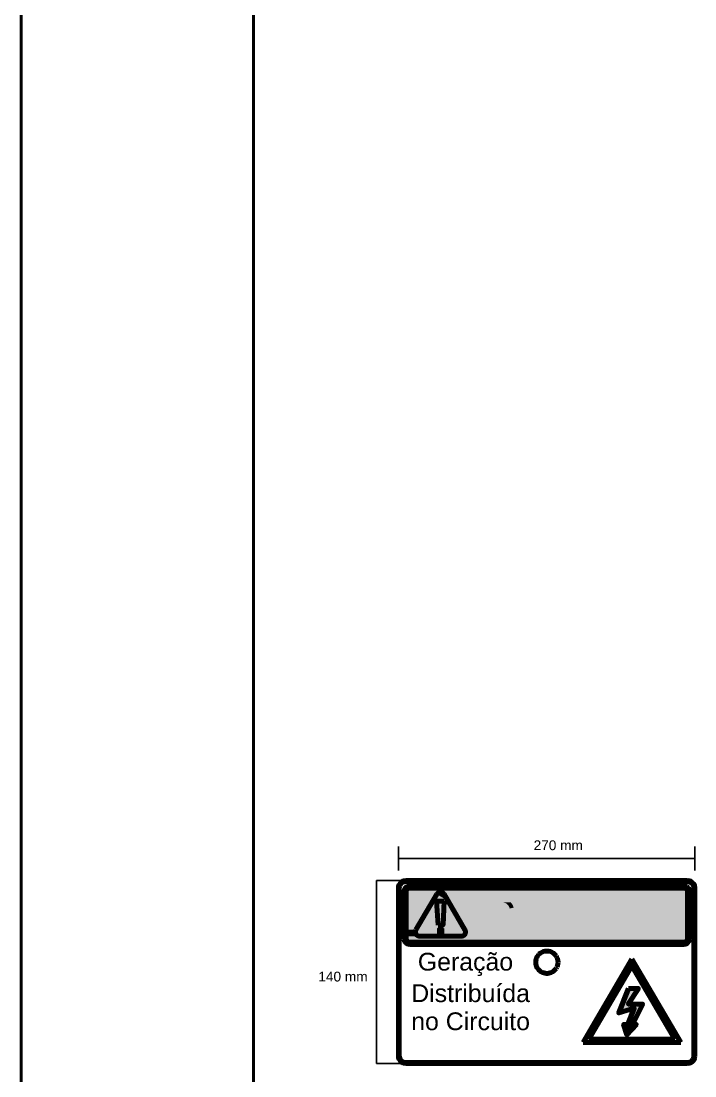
# Model space of a CAD drawing. Header units: millimetres. Extents: x 1668 to 2509, y 1340 to 2042.
# Drawn here: x 1667.5 to 1740, y 1501.1 to 1614.6 of the extents above; entities that cross this region are included whole.
import ezdxf

# ---------------------------------------------------------------- set-up
doc = ezdxf.new("R2010")
doc.units = ezdxf.units.MM
for name, color, linetype, lineweight in [('H', 7, 'Continuous', 100), ('P', 250, 'Continuous', 100), ('PRANCHA EXT', 7, 'Continuous', 40), ('PRANCHA INT', 7, 'Continuous', 40), ('Texto', 2, 'Continuous', 18), ('TXT-02', 7, 'Continuous', 20)]:
    doc.layers.add(name, color=color, linetype=linetype, lineweight=lineweight)
doc.styles.add('arial', font='arial.ttf')

msp = doc.modelspace()

# ---------------------------------------------------------------- hatches: boundary and pattern name
at = {"linetype": 'Continuous', "true_color": 0xf4ee51}
for points in [[(1712.21, 1519.88), (1713.02, 1519.88), (1712.91, 1517.3)], [(1712.21, 1519.88), (1712.91, 1517.3), (1712.38, 1517.3)], [(1712.34, 1516.91), (1712.95, 1516.38), (1712.34, 1516.38)], [(1712.34, 1516.91), (1712.95, 1516.91), (1712.95, 1516.38)]]:
    msp.add_hatch(color=41, dxfattribs=at).paths.add_polyline_path(points)
at = {"layer": 'H', "linetype": 'Continuous', "true_color": 0xf4ee51}
for points in [[(1708.97, 1521.02), (1739.21, 1520.97), (1708.95, 1520.97)], [(1708.95, 1520.97), (1739.21, 1520.88), (1708.95, 1520.88)], [(1708.95, 1520.97), (1739.21, 1520.97), (1739.21, 1520.88)], [(1708.95, 1520.88), (1739.21, 1520.84), (1708.95, 1520.84)], [(1708.95, 1520.88), (1739.21, 1520.88), (1739.21, 1520.84)], [(1708.95, 1520.84), (1712.51, 1520.82), (1708.95, 1520.82)], [(1708.95, 1520.84), (1712.58, 1520.84), (1712.51, 1520.82)], [(1708.95, 1520.82), (1712.43, 1520.8), (1708.95, 1520.8)], [(1708.95, 1520.82), (1712.51, 1520.82), (1712.43, 1520.8)], [(1708.95, 1520.8), (1712.34, 1520.75), (1708.95, 1520.75)], [(1708.95, 1520.8), (1712.43, 1520.8), (1712.34, 1520.75)], [(1708.99, 1521.08), (1739.19, 1521.02), (1708.97, 1521.02)], [(1708.97, 1521.02), (1739.19, 1521.02), (1739.21, 1520.97)], [(1709.04, 1521.15), (1739.16, 1521.08), (1708.99, 1521.08)], [(1708.99, 1521.08), (1739.16, 1521.08), (1739.19, 1521.02)], [(1709.08, 1521.19), (1739.12, 1521.15), (1709.04, 1521.15)], [(1709.04, 1521.15), (1739.12, 1521.15), (1739.16, 1521.08)], [(1709.12, 1521.23), (1739.08, 1521.19), (1709.08, 1521.19)], [(1709.08, 1521.19), (1739.08, 1521.19), (1739.12, 1521.15)], [(1709.19, 1521.26), (1739.01, 1521.23), (1709.12, 1521.23)], [(1709.12, 1521.23), (1739.01, 1521.23), (1739.08, 1521.19)], [(1712.69, 1520.84), (1739.21, 1520.82), (1712.78, 1520.82)], [(1712.69, 1520.84), (1739.21, 1520.84), (1739.21, 1520.82)], [(1712.78, 1520.82), (1739.21, 1520.8), (1712.84, 1520.8)], [(1712.78, 1520.82), (1739.21, 1520.82), (1739.21, 1520.8)], [(1712.84, 1520.8), (1739.21, 1520.75), (1712.93, 1520.75)], [(1712.84, 1520.8), (1739.21, 1520.8), (1739.21, 1520.75)], [(1708.95, 1520.75), (1712.27, 1520.69), (1708.95, 1520.69)], [(1708.95, 1520.75), (1712.34, 1520.75), (1712.27, 1520.69)], [(1708.95, 1520.69), (1712.23, 1520.62), (1708.95, 1520.62)], [(1708.95, 1520.69), (1712.27, 1520.69), (1712.23, 1520.62)], [(1708.95, 1520.62), (1710, 1516.8), (1708.95, 1516.8)], [(1708.95, 1520.62), (1712.23, 1520.62), (1710, 1516.8)], [(1712.93, 1520.75), (1739.21, 1520.69), (1712.99, 1520.69)], [(1712.93, 1520.75), (1739.21, 1520.75), (1739.21, 1520.69)], [(1712.99, 1520.69), (1739.21, 1520.62), (1713.04, 1520.62)], [(1712.99, 1520.69), (1739.21, 1520.69), (1739.21, 1520.62)], [(1713.04, 1520.62), (1739.21, 1516.8), (1715.27, 1516.8)], [(1713.04, 1520.62), (1739.21, 1520.62), (1739.21, 1516.8)], [(1708.95, 1516.8), (1709.98, 1516.73), (1708.95, 1516.73)], [(1708.95, 1516.8), (1710, 1516.8), (1709.98, 1516.73)], [(1708.95, 1516.73), (1709.96, 1516.64), (1708.95, 1516.64)], [(1708.95, 1516.73), (1709.98, 1516.73), (1709.96, 1516.64)], [(1708.95, 1516.64), (1709.96, 1516.56), (1708.95, 1516.56)], [(1708.95, 1516.64), (1709.96, 1516.64), (1709.96, 1516.56)], [(1708.95, 1516.56), (1709.96, 1516.47), (1708.95, 1516.47)], [(1708.95, 1516.56), (1709.96, 1516.56), (1709.96, 1516.47)], [(1708.95, 1516.47), (1709.98, 1516.38), (1708.95, 1516.38)], [(1708.95, 1516.47), (1709.96, 1516.47), (1709.98, 1516.38)], [(1708.95, 1516.38), (1710.02, 1516.29), (1708.95, 1516.29)], [(1708.95, 1516.38), (1709.98, 1516.38), (1710.02, 1516.29)], [(1708.95, 1516.29), (1710.09, 1516.23), (1708.95, 1516.23)], [(1708.95, 1516.29), (1710.02, 1516.29), (1710.09, 1516.23)], [(1708.95, 1516.23), (1710.15, 1516.18), (1708.95, 1516.18)], [(1708.95, 1516.23), (1710.09, 1516.23), (1710.15, 1516.18)], [(1715.18, 1516.23), (1739.21, 1516.18), (1715.11, 1516.18)], [(1715.25, 1516.29), (1739.21, 1516.23), (1715.18, 1516.23)], [(1715.18, 1516.23), (1739.21, 1516.23), (1739.21, 1516.18)], [(1715.29, 1516.38), (1739.21, 1516.29), (1715.25, 1516.29)], [(1715.25, 1516.29), (1739.21, 1516.29), (1739.21, 1516.23)], [(1715.27, 1516.8), (1739.21, 1516.73), (1715.31, 1516.73)], [(1715.27, 1516.8), (1739.21, 1516.8), (1739.21, 1516.73)], [(1715.31, 1516.47), (1739.21, 1516.38), (1715.29, 1516.38)], [(1715.29, 1516.38), (1739.21, 1516.38), (1739.21, 1516.29)], [(1715.31, 1516.73), (1739.21, 1516.64), (1715.33, 1516.64)], [(1715.31, 1516.73), (1739.21, 1516.73), (1739.21, 1516.64)], [(1715.33, 1516.56), (1739.21, 1516.47), (1715.31, 1516.47)], [(1715.31, 1516.47), (1739.21, 1516.47), (1739.21, 1516.38)], [(1715.33, 1516.64), (1739.21, 1516.56), (1715.33, 1516.56)], [(1715.33, 1516.64), (1739.21, 1516.64), (1739.21, 1516.56)], [(1715.33, 1516.56), (1739.21, 1516.56), (1739.21, 1516.47)], [(1708.95, 1516.18), (1710.24, 1516.14), (1708.95, 1516.14)], [(1708.95, 1516.18), (1710.15, 1516.18), (1710.24, 1516.14)], [(1708.95, 1516.14), (1710.33, 1516.1), (1708.95, 1516.1)], [(1708.95, 1516.14), (1710.24, 1516.14), (1710.33, 1516.1)], [(1708.95, 1516.1), (1710.33, 1516.1), (1710.41, 1516.1)], [(1708.95, 1516.1), (1739.21, 1515.83), (1708.95, 1515.83)], [(1708.95, 1516.1), (1739.21, 1516.1), (1739.21, 1515.83)], [(1708.95, 1515.83), (1739.21, 1515.77), (1708.95, 1515.77)], [(1708.95, 1515.83), (1739.21, 1515.83), (1739.21, 1515.77)], [(1708.95, 1515.77), (1739.19, 1515.68), (1708.97, 1515.68)], [(1708.95, 1515.77), (1739.21, 1515.77), (1739.19, 1515.68)], [(1708.97, 1515.68), (1739.14, 1515.62), (1709.02, 1515.62)], [(1708.97, 1515.68), (1739.19, 1515.68), (1739.14, 1515.62)], [(1709.02, 1515.62), (1739.1, 1515.57), (1709.06, 1515.57)], [(1709.02, 1515.62), (1739.14, 1515.62), (1739.1, 1515.57)], [(1709.06, 1515.57), (1739.03, 1515.51), (1709.12, 1515.51)], [(1709.06, 1515.57), (1739.1, 1515.57), (1739.03, 1515.51)], [(1709.12, 1515.51), (1738.97, 1515.48), (1709.19, 1515.48)], [(1709.12, 1515.51), (1739.03, 1515.51), (1738.97, 1515.48)], [(1709.19, 1515.48), (1738.9, 1515.46), (1709.26, 1515.46)], [(1709.19, 1515.48), (1738.97, 1515.48), (1738.9, 1515.46)], [(1714.94, 1516.1), (1739.21, 1516.1), (1714.87, 1516.1)], [(1715.03, 1516.14), (1739.21, 1516.1), (1714.94, 1516.1)], [(1715.11, 1516.18), (1739.21, 1516.14), (1715.03, 1516.14)], [(1715.03, 1516.14), (1739.21, 1516.14), (1739.21, 1516.1)], [(1715.11, 1516.18), (1739.21, 1516.18), (1739.21, 1516.14)]]:
    msp.add_hatch(color=41, dxfattribs=at).paths.add_polyline_path(points)
at = {"layer": 'H', "linetype": 'Continuous', "true_color": 0x000000}
msp.add_hatch(color=18, dxfattribs=at).paths.add_polyline_path([(1709.19, 1521.26), (1738.95, 1521.26), (1739.01, 1521.23)])
at = {"layer": 'H', "linetype": 'Continuous'}
for points in [[(1732.78, 1512.9), (1728.6, 1505.03), (1728.19, 1505.03)], [(1732.78, 1512.9), (1733.22, 1512.9), (1728.6, 1505.03)], [(1733.22, 1513.63), (1733.63, 1512.9), (1732.78, 1512.9)], [(1733.22, 1512.9), (1738.27, 1505.03), (1737.83, 1505.03)], [(1733.22, 1512.9), (1733.63, 1512.9), (1738.27, 1505.03)], [(1732.85, 1510.48), (1732.82, 1508.79), (1732.17, 1508.79)], [(1732.85, 1510.48), (1733.92, 1510.48), (1732.82, 1508.79)], [(1731.99, 1508.34), (1733.48, 1508.34), (1731.8, 1507.85)], [(1732.17, 1508.79), (1734.16, 1508.34), (1731.99, 1508.34)], [(1732.17, 1508.79), (1734.38, 1508.79), (1734.16, 1508.34)], [(1733.48, 1508.34), (1733.28, 1506.61), (1732.78, 1506.61)], [(1733.48, 1508.34), (1734.16, 1508.34), (1733.28, 1506.61)], [(1732.32, 1506.61), (1733.7, 1506.61), (1732.69, 1505.47)], [(1728.19, 1505.03), (1738.49, 1504.66), (1727.97, 1504.66)], [(1728.19, 1505.03), (1738.27, 1505.03), (1738.49, 1504.66)]]:
    msp.add_hatch(color=7, dxfattribs=at).paths.add_polyline_path(points)
at = {"layer": 'P', "linetype": 'Continuous'}
for color, points in [(7, [(1708.45, 1521.93), (1708.51, 1521.87), (1708.36, 1521.87)]), (7, [(1708.47, 1521.96), (1708.64, 1521.93), (1708.45, 1521.93)]), (7, [(1708.45, 1521.93), (1708.64, 1521.93), (1708.51, 1521.87)]), (7, [(1708.51, 1521.98), (1708.71, 1521.96), (1708.47, 1521.96)]), (7, [(1708.47, 1521.96), (1708.71, 1521.96), (1708.64, 1521.93)]), (7, [(1708.53, 1521.98), (1708.77, 1521.98), (1708.51, 1521.98)]), (7, [(1708.51, 1521.98), (1708.77, 1521.98), (1708.71, 1521.96)]), (7, [(1708.6, 1522.02), (1739.58, 1521.98), (1708.53, 1521.98)]), (7, [(1708.53, 1521.98), (1708.91, 1521.98), (1708.77, 1521.98)]), (7, [(1708.64, 1522.02), (1739.49, 1522.02), (1708.6, 1522.02)]), (7, [(1708.6, 1522.02), (1739.49, 1522.02), (1739.58, 1521.98)]), (7, [(1708.75, 1522.07), (1739.47, 1522.02), (1708.64, 1522.02)]), (7, [(1708.64, 1522.02), (1739.47, 1522.02), (1739.49, 1522.02)]), (7, [(1708.77, 1522.07), (1739.34, 1522.07), (1708.75, 1522.07)]), (7, [(1708.75, 1522.07), (1739.34, 1522.07), (1739.47, 1522.02)]), (7, [(1708.91, 1522.09), (1739.34, 1522.07), (1708.77, 1522.07)]), (7, [(1708.91, 1522.09), (1739.21, 1522.09), (1739.34, 1522.07)]), (7, [(1739.21, 1521.98), (1739.6, 1521.98), (1739.27, 1521.98)]), (7, [(1739.21, 1521.98), (1739.58, 1521.98), (1739.6, 1521.98)]), (7, [(1739.27, 1521.98), (1739.6, 1521.98), (1739.32, 1521.98)]), (7, [(1739.32, 1521.98), (1739.64, 1521.93), (1739.43, 1521.93)]), (7, [(1739.32, 1521.98), (1739.6, 1521.98), (1739.64, 1521.93)]), (7, [(1739.43, 1521.93), (1739.71, 1521.89), (1739.54, 1521.89)]), (7, [(1739.43, 1521.93), (1739.64, 1521.93), (1739.71, 1521.89)]), (7, [(1708.16, 1521.56), (1708.23, 1521.43), (1708.12, 1521.43)]), (7, [(1708.12, 1521.43), (1708.21, 1521.3), (1708.12, 1521.3)]), (7, [(1708.12, 1521.43), (1708.23, 1521.43), (1708.21, 1521.3)]), (7, [(1708.12, 1521.3), (1708.21, 1503.2), (1708.12, 1503.2)]), (7, [(1708.12, 1521.3), (1708.21, 1521.3), (1708.21, 1503.2)]), (7, [(1708.18, 1521.58), (1708.27, 1521.56), (1708.16, 1521.56)]), (7, [(1708.16, 1521.56), (1708.27, 1521.56), (1708.23, 1521.43)]), (7, [(1708.21, 1521.67), (1708.29, 1521.58), (1708.18, 1521.58)]), (7, [(1708.18, 1521.58), (1708.29, 1521.58), (1708.27, 1521.56)]), (7, [(1708.25, 1521.74), (1708.34, 1521.67), (1708.21, 1521.67)]), (7, [(1708.21, 1521.67), (1708.34, 1521.67), (1708.29, 1521.58)]), (7, [(1708.29, 1521.78), (1708.38, 1521.74), (1708.25, 1521.74)]), (7, [(1708.25, 1521.74), (1708.38, 1521.74), (1708.34, 1521.67)]), (7, [(1708.34, 1521.85), (1708.42, 1521.78), (1708.29, 1521.78)]), (7, [(1708.29, 1521.78), (1708.42, 1521.78), (1708.38, 1521.74)]), (7, [(1708.36, 1521.87), (1708.51, 1521.85), (1708.34, 1521.85)]), (7, [(1708.34, 1521.85), (1708.51, 1521.85), (1708.42, 1521.78)]), (7, [(1708.36, 1521.87), (1708.51, 1521.87), (1708.51, 1521.85)]), (256, [(1708.73, 1521.02), (1708.95, 1520.97), (1708.71, 1520.97)]), (256, [(1708.71, 1520.97), (1708.95, 1520.88), (1708.71, 1520.88)]), (256, [(1708.71, 1520.97), (1708.95, 1520.97), (1708.95, 1520.88)]), (256, [(1708.71, 1520.88), (1708.95, 1515.83), (1708.71, 1515.83)]), (256, [(1708.71, 1520.88), (1708.95, 1520.88), (1708.95, 1515.83)]), (256, [(1708.75, 1521.1), (1708.97, 1521.04), (1708.73, 1521.04)]), (256, [(1708.73, 1521.04), (1708.97, 1521.02), (1708.73, 1521.02)]), (256, [(1708.73, 1521.04), (1708.97, 1521.04), (1708.97, 1521.02)]), (256, [(1708.73, 1521.02), (1708.97, 1521.02), (1708.95, 1520.97)]), (256, [(1708.77, 1521.17), (1709.02, 1521.13), (1708.75, 1521.13)]), (256, [(1708.75, 1521.13), (1709.02, 1521.1), (1708.75, 1521.1)]), (256, [(1708.75, 1521.13), (1709.02, 1521.13), (1709.02, 1521.1)]), (256, [(1708.75, 1521.1), (1709.02, 1521.1), (1708.97, 1521.04)]), (256, [(1708.8, 1521.21), (1709.06, 1521.17), (1708.77, 1521.17)]), (256, [(1708.77, 1521.17), (1709.06, 1521.17), (1709.02, 1521.13)]), (256, [(1708.82, 1521.23), (1709.12, 1521.21), (1708.8, 1521.21)]), (256, [(1708.8, 1521.21), (1709.12, 1521.21), (1709.06, 1521.17)]), (256, [(1708.84, 1521.28), (1709.19, 1521.26), (1708.82, 1521.26)]), (256, [(1708.82, 1521.26), (1709.17, 1521.23), (1708.82, 1521.23)]), (256, [(1708.82, 1521.26), (1709.19, 1521.26), (1709.17, 1521.23)]), (256, [(1708.82, 1521.23), (1709.17, 1521.23), (1709.12, 1521.21)]), (256, [(1708.88, 1521.32), (1739.3, 1521.28), (1708.84, 1521.28)]), (256, [(1708.84, 1521.28), (1709.32, 1521.28), (1709.26, 1521.28)]), (256, [(1708.84, 1521.28), (1709.26, 1521.28), (1709.19, 1521.26)]), (256, [(1712.43, 1520.8), (1712.93, 1520.75), (1712.34, 1520.75)]), (256, [(1712.51, 1520.82), (1712.84, 1520.8), (1712.43, 1520.8)]), (256, [(1712.43, 1520.8), (1712.84, 1520.8), (1712.93, 1520.75)]), (256, [(1712.58, 1520.84), (1712.78, 1520.82), (1712.51, 1520.82)]), (256, [(1712.51, 1520.82), (1712.78, 1520.82), (1712.84, 1520.8)]), (256, [(1712.58, 1520.84), (1712.69, 1520.84), (1712.78, 1520.82)]), (256, [(1738.81, 1521.28), (1739.32, 1521.28), (1738.9, 1521.28)]), (256, [(1738.81, 1521.28), (1739.3, 1521.28), (1739.32, 1521.28)]), (256, [(1738.9, 1521.28), (1739.32, 1521.26), (1738.97, 1521.26)]), (256, [(1738.9, 1521.28), (1739.32, 1521.28), (1739.32, 1521.26)]), (256, [(1738.97, 1521.26), (1739.34, 1521.23), (1738.99, 1521.23)]), (256, [(1738.97, 1521.26), (1739.32, 1521.26), (1739.34, 1521.23)]), (256, [(1738.99, 1521.23), (1739.34, 1521.21), (1739.03, 1521.21)]), (256, [(1738.99, 1521.23), (1739.34, 1521.23), (1739.34, 1521.21)]), (256, [(1739.03, 1521.21), (1739.38, 1521.17), (1739.1, 1521.17)]), (256, [(1739.03, 1521.21), (1739.34, 1521.21), (1739.38, 1521.17)]), (256, [(1739.1, 1521.17), (1739.4, 1521.13), (1739.12, 1521.13)]), (256, [(1739.1, 1521.17), (1739.38, 1521.17), (1739.4, 1521.13)]), (256, [(1739.12, 1521.13), (1739.4, 1521.1), (1739.14, 1521.1)]), (256, [(1739.12, 1521.13), (1739.4, 1521.13), (1739.4, 1521.1)]), (256, [(1739.14, 1521.1), (1739.43, 1521.04), (1739.19, 1521.04)]), (256, [(1739.14, 1521.1), (1739.4, 1521.1), (1739.43, 1521.04)]), (256, [(1739.19, 1521.04), (1739.43, 1521.02), (1739.19, 1521.02)]), (256, [(1739.19, 1521.04), (1739.43, 1521.04), (1739.43, 1521.02)]), (256, [(1739.19, 1521.02), (1739.43, 1520.97), (1739.21, 1520.97)]), (256, [(1739.19, 1521.02), (1739.43, 1521.02), (1739.43, 1520.97)]), (256, [(1739.21, 1520.97), (1739.45, 1520.88), (1739.21, 1520.88)]), (256, [(1739.21, 1520.97), (1739.43, 1520.97), (1739.45, 1520.88)]), (256, [(1739.21, 1520.88), (1739.45, 1515.83), (1739.21, 1515.83)]), (256, [(1739.21, 1520.88), (1739.45, 1520.88), (1739.45, 1515.83)]), (7, [(1739.54, 1521.89), (1739.8, 1521.82), (1739.64, 1521.82)]), (7, [(1739.54, 1521.89), (1739.71, 1521.89), (1739.8, 1521.82)]), (7, [(1739.64, 1521.82), (1739.82, 1521.8), (1739.67, 1521.8)]), (7, [(1739.64, 1521.82), (1739.8, 1521.82), (1739.82, 1521.8)]), (7, [(1739.67, 1521.8), (1739.86, 1521.74), (1739.73, 1521.74)]), (7, [(1739.67, 1521.8), (1739.82, 1521.8), (1739.86, 1521.74)]), (256, [(1739.73, 1521.74), (1739.89, 1521.69), (1739.78, 1521.69)]), (256, [(1739.73, 1521.74), (1739.86, 1521.74), (1739.89, 1521.69)]), (256, [(1739.78, 1521.69), (1739.91, 1521.63), (1739.8, 1521.63)]), (256, [(1739.78, 1521.69), (1739.89, 1521.69), (1739.91, 1521.63)]), (256, [(1739.8, 1521.63), (1739.95, 1521.56), (1739.84, 1521.56)]), (256, [(1739.8, 1521.63), (1739.91, 1521.63), (1739.95, 1521.56)]), (256, [(1739.84, 1521.56), (1739.95, 1521.52), (1739.86, 1521.52)]), (256, [(1739.84, 1521.56), (1739.95, 1521.56), (1739.95, 1521.52)]), (256, [(1739.86, 1521.52), (1739.99, 1521.43), (1739.89, 1521.43)]), (256, [(1739.86, 1521.52), (1739.95, 1521.52), (1739.99, 1521.43)]), (256, [(1739.89, 1521.43), (1739.99, 1521.41), (1739.89, 1521.41)]), (256, [(1739.89, 1521.43), (1739.99, 1521.43), (1739.99, 1521.41)]), (256, [(1739.89, 1521.41), (1739.99, 1521.3), (1739.89, 1521.3)]), (256, [(1739.89, 1521.41), (1739.99, 1521.41), (1739.99, 1521.3)]), (7, [(1739.89, 1521.3), (1739.99, 1503.2), (1739.89, 1503.2)]), (7, [(1739.89, 1521.3), (1739.99, 1521.3), (1739.99, 1503.2)]), (256, [(1711.79, 1519.88), (1712.38, 1517.3), (1710.28, 1517.3)]), (256, [(1712.23, 1520.62), (1713.48, 1519.88), (1711.79, 1519.88)]), (256, [(1711.79, 1519.88), (1712.21, 1519.88), (1712.38, 1517.3)]), (256, [(1712.27, 1520.69), (1713.04, 1520.62), (1712.23, 1520.62)]), (256, [(1712.23, 1520.62), (1713.04, 1520.62), (1713.48, 1519.88)]), (256, [(1712.34, 1520.75), (1712.99, 1520.69), (1712.27, 1520.69)]), (256, [(1712.27, 1520.69), (1712.99, 1520.69), (1713.04, 1520.62)]), (256, [(1712.34, 1520.75), (1712.93, 1520.75), (1712.99, 1520.69)]), (256, [(1713.02, 1519.88), (1714.98, 1517.3), (1712.91, 1517.3)]), (256, [(1713.02, 1519.88), (1713.48, 1519.88), (1714.98, 1517.3)]), (256, [(1719.25, 1520.1), (1719.23, 1520.1), (1719.16, 1520.1), (1719.07, 1520.1), (1719.01, 1520.1), (1718.94, 1520.08), (1718.88, 1520.08), (1718.81, 1520.05), (1718.74, 1520.03), (1718.7, 1520.03), (1718.57, 1519.97), (1718.46, 1519.92), (1718.37, 1519.86), (1718.29, 1519.79), (1718.2, 1519.7), (1718.11, 1519.64), (1718.04, 1519.53), (1717.98, 1519.44), (1717.91, 1519.33), (1717.87, 1519.25), (1717.83, 1519.14), (1717.78, 1519), (1717.76, 1518.9), (1717.74, 1518.79), (1717.72, 1518.65), (1717.72, 1518.55), (1717.72, 1518.41), (1717.72, 1518.28), (1717.74, 1518.17), (1717.76, 1518.04), (1717.78, 1517.93), (1717.83, 1517.8), (1717.87, 1517.69), (1717.91, 1517.58), (1717.98, 1517.47), (1718.04, 1517.36), (1718.11, 1517.26), (1718.18, 1517.17), (1718.24, 1517.1), (1719.2, 1517.15), (1719.16, 1517.15), (1719.07, 1517.17), (1719.01, 1517.17), (1718.94, 1517.19), (1718.83, 1517.21), (1718.74, 1517.26), (1718.63, 1517.3), (1718.57, 1517.36), (1718.48, 1517.43), (1718.44, 1517.5), (1718.37, 1517.58), (1718.33, 1517.65), (1718.29, 1517.74), (1718.26, 1517.85), (1718.22, 1517.93), (1718.2, 1518.04), (1718.18, 1518.15), (1718.18, 1518.26), (1718.15, 1518.37), (1718.15, 1518.57), (1718.18, 1518.68), (1718.2, 1518.81), (1718.22, 1518.92), (1718.24, 1519), (1718.26, 1519.11), (1718.31, 1519.2), (1718.35, 1519.29), (1718.39, 1519.38), (1718.46, 1519.44), (1718.53, 1519.51), (1718.61, 1519.57), (1718.7, 1519.62), (1718.79, 1519.66), (1718.9, 1519.7), (1719.01, 1519.73), (1719.07, 1519.73), (1719.14, 1519.75), (1719.23, 1519.75), (1720.19, 1519.75), (1720.12, 1519.81), (1720.03, 1519.86), (1719.97, 1519.92), (1719.88, 1519.97), (1719.79, 1520.01), (1719.71, 1520.03), (1719.62, 1520.05), (1719.53, 1520.08), (1719.42, 1520.1), (1719.33, 1520.1)]), (256, [(1720.19, 1519.75), (1719.23, 1519.75), (1719.27, 1519.75), (1719.33, 1519.73), (1719.42, 1519.73), (1719.49, 1519.7), (1719.53, 1519.7), (1719.66, 1519.64), (1719.75, 1519.59), (1719.84, 1519.51), (1719.88, 1519.46), (1719.92, 1519.42), (1719.97, 1519.35), (1719.99, 1519.29), (1720.03, 1519.25), (1720.06, 1519.16), (1720.08, 1519.07), (1720.49, 1519.18), (1720.49, 1519.22), (1720.47, 1519.29), (1720.45, 1519.33), (1720.41, 1519.44), (1720.36, 1519.53), (1720.32, 1519.57), (1720.3, 1519.62), (1720.23, 1519.68)]), (256, [(1721.52, 1520.05), (1721.08, 1520.05), (1721.08, 1518.2), (1721.08, 1518.09), (1721.08, 1518.02), (1721.11, 1517.96), (1721.11, 1517.89), (1721.11, 1517.82), (1721.11, 1517.76), (1721.13, 1517.69), (1721.15, 1517.63), (1721.15, 1517.56), (1721.17, 1517.5), (1721.19, 1517.45), (1721.21, 1517.39), (1721.24, 1517.32), (1721.3, 1517.23), (1721.35, 1517.17), (1722.31, 1517.17), (1722.26, 1517.17), (1722.15, 1517.19), (1722.07, 1517.21), (1721.98, 1517.23), (1721.89, 1517.26), (1721.83, 1517.3), (1721.76, 1517.34), (1721.72, 1517.39), (1721.67, 1517.45), (1721.63, 1517.5), (1721.59, 1517.58), (1721.56, 1517.65), (1721.54, 1517.71), (1721.54, 1517.8), (1721.52, 1517.89), (1721.52, 1518), (1721.52, 1518.09), (1721.52, 1518.2)]), (256, [(1723.6, 1520.05), (1723.18, 1520.05), (1723.18, 1518.2), (1723.18, 1518.09), (1723.18, 1517.96), (1723.16, 1517.87), (1723.16, 1517.76), (1723.14, 1517.67), (1723.09, 1517.58), (1723.07, 1517.5), (1723.03, 1517.43), (1722.99, 1517.39), (1722.92, 1517.32), (1722.85, 1517.28), (1722.77, 1517.23), (1722.68, 1517.21), (1722.57, 1517.19), (1722.5, 1517.19), (1722.44, 1517.19), (1722.4, 1517.17), (1722.31, 1517.17), (1721.35, 1517.17), (1721.41, 1517.1), (1721.48, 1517.04), (1721.54, 1516.99), (1721.63, 1516.95), (1721.7, 1516.91), (1721.78, 1516.88), (1721.87, 1516.84), (1721.94, 1516.82), (1722.02, 1516.82), (1722.13, 1516.8), (1722.22, 1516.8), (1722.31, 1516.8), (1722.4, 1516.8), (1722.48, 1516.8), (1722.57, 1516.8), (1722.66, 1516.82), (1722.75, 1516.82), (1722.81, 1516.84), (1722.9, 1516.86), (1722.96, 1516.91), (1723.05, 1516.95), (1723.14, 1516.99), (1723.2, 1517.04), (1723.27, 1517.1), (1723.34, 1517.15), (1723.38, 1517.21), (1723.42, 1517.28), (1723.47, 1517.34), (1723.49, 1517.41), (1723.51, 1517.47), (1723.53, 1517.56), (1723.55, 1517.65), (1723.58, 1517.71), (1723.58, 1517.8), (1723.6, 1517.91), (1723.6, 1518), (1723.6, 1518.09), (1723.6, 1518.2)]), (256, [(1724.82, 1516.84), (1724.82, 1520.05), (1724.38, 1520.05), (1724.38, 1516.84)]), (256, [(1726.68, 1520.05), (1725.57, 1520.05), (1725.57, 1516.84), (1726.72, 1516.84), (1726.79, 1516.84), (1726.86, 1516.84), (1726.92, 1516.86), (1726.99, 1516.86), (1727.05, 1516.86), (1727.14, 1516.88), (1727.21, 1516.88), (1727.27, 1516.91), (1727.34, 1516.93), (1727.38, 1516.95), (1727.45, 1516.97), (1727.51, 1516.99), (1727.58, 1517.04), (1727.62, 1517.06), (1727.69, 1517.1), (1727.73, 1517.15), (1727.8, 1517.21), (1726, 1517.23), (1726, 1519.66), (1726.66, 1519.66), (1727.77, 1519.73), (1727.71, 1519.77), (1727.71, 1519.79), (1727.64, 1519.84), (1727.55, 1519.88), (1727.47, 1519.92), (1727.38, 1519.97), (1727.27, 1519.99), (1727.18, 1520.01), (1727.07, 1520.03), (1726.99, 1520.03), (1726.88, 1520.05), (1726.79, 1520.05)]), (256, [(1727.77, 1519.73), (1726.66, 1519.66), (1726.81, 1519.66), (1726.94, 1519.66), (1727.05, 1519.66), (1727.16, 1519.62), (1727.25, 1519.59), (1727.34, 1519.55), (1727.4, 1519.49), (1727.49, 1519.42), (1727.53, 1519.35), (1727.6, 1519.27), (1727.64, 1519.2), (1727.69, 1519.09), (1727.71, 1519), (1727.73, 1518.9), (1727.75, 1518.81), (1727.77, 1518.7), (1727.77, 1518.57), (1727.77, 1518.46), (1727.77, 1518.33), (1727.77, 1518.2), (1727.75, 1518.09), (1727.73, 1517.98), (1727.71, 1517.87), (1727.66, 1517.76), (1727.62, 1517.67), (1727.58, 1517.58), (1727.51, 1517.5), (1727.45, 1517.43), (1727.36, 1517.36), (1727.27, 1517.32), (1727.16, 1517.28), (1727.05, 1517.26), (1726.99, 1517.23), (1726.92, 1517.23), (1726.86, 1517.23), (1726.79, 1517.23), (1726, 1517.23), (1727.8, 1517.21), (1727.86, 1517.28), (1727.9, 1517.34), (1727.95, 1517.39), (1727.97, 1517.45), (1728.01, 1517.52), (1728.04, 1517.58), (1728.08, 1517.65), (1728.1, 1517.71), (1728.12, 1517.8), (1728.15, 1517.87), (1728.17, 1517.96), (1728.19, 1518.02), (1728.19, 1518.11), (1728.21, 1518.2), (1728.21, 1518.26), (1728.21, 1518.35), (1728.21, 1518.44), (1728.21, 1518.52), (1728.21, 1518.59), (1728.21, 1518.68), (1728.21, 1518.76), (1728.19, 1518.83), (1728.19, 1518.92), (1728.17, 1519), (1728.15, 1519.07), (1728.12, 1519.14), (1728.1, 1519.22), (1728.06, 1519.29), (1728.04, 1519.35), (1728.01, 1519.42), (1727.97, 1519.49), (1727.93, 1519.53), (1727.88, 1519.59), (1727.84, 1519.66)]), (256, [(1730.13, 1520.05), (1729.68, 1520.05), (1728.45, 1516.84), (1728.89, 1516.84), (1729.26, 1517.82), (1730.59, 1517.82), (1729.37, 1518.15), (1729.72, 1519.11), (1729.74, 1519.11), (1729.76, 1519.2), (1729.78, 1519.29), (1729.83, 1519.38), (1729.85, 1519.46), (1729.85, 1519.53), (1729.87, 1519.62), (1729.89, 1519.7)]), (256, [(1730.13, 1520.05), (1729.89, 1519.7), (1729.92, 1519.66), (1729.94, 1519.57), (1729.96, 1519.51), (1729.98, 1519.42), (1730.03, 1519.35), (1730.05, 1519.27), (1730.07, 1519.2), (1730.09, 1519.11), (1730.13, 1519.05), (1730.46, 1518.15), (1729.37, 1518.15), (1730.59, 1517.82), (1730.97, 1516.84), (1731.45, 1516.84)]), (256, [(1732.89, 1520.05), (1731.8, 1520.05), (1731.8, 1516.84), (1732.93, 1516.84), (1733.02, 1516.84), (1733.09, 1516.84), (1733.15, 1516.86), (1733.22, 1516.86), (1733.28, 1516.86), (1733.35, 1516.88), (1733.41, 1516.88), (1733.48, 1516.91), (1733.55, 1516.93), (1733.61, 1516.95), (1733.68, 1516.97), (1733.72, 1516.99), (1733.79, 1517.04), (1733.85, 1517.06), (1733.9, 1517.1), (1733.96, 1517.15), (1734, 1517.21), (1732.21, 1517.23), (1732.21, 1519.66), (1732.89, 1519.66), (1733.98, 1519.73), (1733.92, 1519.77), (1733.92, 1519.79), (1733.85, 1519.84), (1733.76, 1519.88), (1733.68, 1519.92), (1733.59, 1519.97), (1733.5, 1519.99), (1733.39, 1520.01), (1733.3, 1520.03), (1733.2, 1520.03), (1733.11, 1520.05), (1733, 1520.05)]), (256, [(1733.98, 1519.73), (1732.89, 1519.66), (1733.04, 1519.66), (1733.15, 1519.66), (1733.26, 1519.66), (1733.37, 1519.62), (1733.46, 1519.59), (1733.55, 1519.55), (1733.63, 1519.49), (1733.7, 1519.42), (1733.76, 1519.35), (1733.81, 1519.27), (1733.85, 1519.2), (1733.9, 1519.09), (1733.94, 1519), (1733.96, 1518.9), (1733.98, 1518.81), (1733.98, 1518.7), (1734, 1518.57), (1734, 1518.46), (1733.98, 1518.33), (1733.98, 1518.2), (1733.96, 1518.09), (1733.94, 1517.98), (1733.92, 1517.87), (1733.87, 1517.76), (1733.83, 1517.67), (1733.79, 1517.58), (1733.72, 1517.5), (1733.65, 1517.43), (1733.57, 1517.36), (1733.48, 1517.32), (1733.37, 1517.28), (1733.26, 1517.26), (1733.2, 1517.23), (1733.13, 1517.23), (1733.06, 1517.23), (1733, 1517.23), (1732.21, 1517.23), (1734, 1517.21), (1734.07, 1517.28), (1734.11, 1517.34), (1734.16, 1517.39), (1734.2, 1517.45), (1734.22, 1517.52), (1734.27, 1517.58), (1734.29, 1517.65), (1734.31, 1517.71), (1734.33, 1517.8), (1734.35, 1517.87), (1734.38, 1517.96), (1734.4, 1518.02), (1734.42, 1518.11), (1734.42, 1518.2), (1734.42, 1518.26), (1734.44, 1518.35), (1734.44, 1518.44), (1734.44, 1518.52), (1734.44, 1518.59), (1734.42, 1518.68), (1734.42, 1518.76), (1734.42, 1518.83), (1734.4, 1518.92), (1734.38, 1519), (1734.35, 1519.07), (1734.33, 1519.14), (1734.31, 1519.22), (1734.29, 1519.29), (1734.27, 1519.35), (1734.22, 1519.42), (1734.18, 1519.49), (1734.16, 1519.53), (1734.11, 1519.59), (1734.05, 1519.66)]), (256, [(1736.43, 1520.1), (1736.37, 1520.1), (1736.3, 1520.1), (1736.23, 1520.1), (1736.17, 1520.1), (1736.1, 1520.08), (1736.04, 1520.08), (1735.97, 1520.05), (1735.86, 1520.03), (1735.75, 1519.97), (1735.64, 1519.92), (1735.53, 1519.86), (1735.45, 1519.79), (1735.36, 1519.7), (1735.27, 1519.62), (1735.21, 1519.53), (1735.14, 1519.42), (1735.08, 1519.33), (1735.03, 1519.22), (1734.99, 1519.09), (1734.94, 1518.98), (1734.92, 1518.87), (1734.9, 1518.74), (1734.88, 1518.63), (1734.88, 1518.5), (1734.88, 1518.37), (1734.88, 1518.26), (1734.9, 1518.13), (1734.92, 1518.02), (1734.97, 1517.89), (1734.99, 1517.78), (1735.05, 1517.67), (1735.1, 1517.56), (1735.16, 1517.45), (1735.23, 1517.34), (1735.32, 1517.26), (1735.4, 1517.17), (1735.47, 1517.1), (1736.41, 1517.15), (1736.39, 1517.15), (1736.32, 1517.15), (1736.26, 1517.17), (1736.19, 1517.17), (1736.13, 1517.19), (1736.02, 1517.21), (1735.91, 1517.28), (1735.82, 1517.32), (1735.73, 1517.39), (1735.64, 1517.47), (1735.58, 1517.56), (1735.51, 1517.67), (1735.45, 1517.76), (1735.4, 1517.87), (1735.38, 1517.98), (1735.34, 1518.11), (1735.32, 1518.22), (1735.32, 1518.35), (1735.32, 1518.46), (1735.32, 1518.59), (1735.32, 1518.72), (1735.36, 1518.83), (1735.38, 1518.94), (1735.43, 1519.05), (1735.47, 1519.16), (1735.53, 1519.27), (1735.6, 1519.35), (1735.67, 1519.44), (1735.75, 1519.53), (1735.84, 1519.59), (1735.93, 1519.64), (1736.04, 1519.68), (1736.17, 1519.73), (1736.23, 1519.73), (1736.28, 1519.75), (1736.34, 1519.75), (1736.43, 1519.75), (1737.44, 1519.75), (1737.35, 1519.79), (1737.28, 1519.86), (1737.2, 1519.9), (1737.11, 1519.94), (1737, 1520.01), (1736.89, 1520.03), (1736.78, 1520.08), (1736.67, 1520.1), (1736.58, 1520.1), (1736.52, 1520.1)]), (256, [(1737.44, 1519.75), (1736.43, 1519.75), (1736.52, 1519.75), (1736.56, 1519.73), (1736.63, 1519.73), (1736.76, 1519.7), (1736.87, 1519.66), (1736.96, 1519.59), (1737.04, 1519.55), (1737.13, 1519.46), (1737.22, 1519.38), (1737.28, 1519.29), (1737.33, 1519.2), (1737.39, 1519.09), (1737.44, 1518.98), (1737.46, 1518.87), (1737.48, 1518.76), (1737.5, 1518.63), (1737.52, 1518.52), (1737.52, 1518.39), (1737.5, 1518.28), (1737.5, 1518.15), (1737.48, 1518.04), (1737.44, 1517.93), (1737.39, 1517.82), (1737.35, 1517.71), (1737.28, 1517.63), (1737.22, 1517.52), (1737.15, 1517.45), (1737.07, 1517.36), (1736.98, 1517.3), (1736.89, 1517.26), (1736.78, 1517.21), (1736.67, 1517.17), (1736.54, 1517.15), (1736.47, 1517.15), (1736.41, 1517.15), (1735.47, 1517.1), (1735.53, 1517.06), (1735.6, 1517.02), (1735.67, 1516.97), (1735.73, 1516.95), (1735.78, 1516.91), (1735.84, 1516.88), (1735.91, 1516.86), (1735.97, 1516.84), (1736.04, 1516.84), (1736.13, 1516.82), (1736.19, 1516.8), (1736.26, 1516.8), (1736.32, 1516.8), (1736.39, 1516.8), (1736.45, 1516.8), (1736.54, 1516.8), (1736.61, 1516.8), (1736.67, 1516.82), (1736.74, 1516.82), (1736.8, 1516.84), (1736.87, 1516.86), (1736.93, 1516.88), (1737, 1516.91), (1737.07, 1516.93), (1737.13, 1516.95), (1737.2, 1516.99), (1737.26, 1517.02), (1737.31, 1517.06), (1737.37, 1517.1), (1737.41, 1517.15), (1737.48, 1517.19), (1737.52, 1517.23), (1737.57, 1517.3), (1737.61, 1517.34), (1737.66, 1517.43), (1737.7, 1517.5), (1737.74, 1517.54), (1737.76, 1517.61), (1737.79, 1517.67), (1737.83, 1517.71), (1737.85, 1517.78), (1737.87, 1517.85), (1737.87, 1517.91), (1737.9, 1517.98), (1737.92, 1518.04), (1737.92, 1518.13), (1737.94, 1518.2), (1737.94, 1518.26), (1737.94, 1518.33), (1737.94, 1518.39), (1737.94, 1518.48), (1737.94, 1518.55), (1737.94, 1518.61), (1737.94, 1518.68), (1737.92, 1518.76), (1737.92, 1518.83), (1737.9, 1518.9), (1737.9, 1518.96), (1737.87, 1519.03), (1737.85, 1519.09), (1737.83, 1519.16), (1737.81, 1519.22), (1737.76, 1519.29), (1737.74, 1519.33), (1737.72, 1519.4), (1737.68, 1519.46), (1737.63, 1519.51), (1737.61, 1519.55), (1737.5, 1519.68)]), (256, [(1720.12, 1517.98), (1720.12, 1517.96), (1720.1, 1517.87), (1720.08, 1517.78), (1720.06, 1517.71), (1720.01, 1517.63), (1719.97, 1517.56), (1719.92, 1517.5), (1719.88, 1517.43), (1719.82, 1517.36), (1719.75, 1517.32), (1719.68, 1517.28), (1719.62, 1517.23), (1719.53, 1517.21), (1719.47, 1517.19), (1719.38, 1517.17), (1719.29, 1517.15), (1719.2, 1517.15), (1718.24, 1517.1), (1718.33, 1517.06), (1718.39, 1516.99), (1718.46, 1516.97), (1718.55, 1516.93), (1718.63, 1516.88), (1718.7, 1516.86), (1718.79, 1516.84), (1718.88, 1516.82), (1718.96, 1516.8), (1719.05, 1516.8), (1719.12, 1516.8), (1719.2, 1516.77), (1719.29, 1516.8), (1719.38, 1516.8), (1719.47, 1516.8), (1719.53, 1516.82), (1719.62, 1516.84), (1719.71, 1516.86), (1719.77, 1516.91), (1719.86, 1516.93), (1719.92, 1516.97), (1719.99, 1517.02), (1720.06, 1517.06), (1720.12, 1517.1), (1720.19, 1517.17), (1720.25, 1517.23), (1720.3, 1517.3), (1720.36, 1517.36), (1720.41, 1517.43), (1720.43, 1517.52), (1720.47, 1517.58), (1720.52, 1517.67), (1720.54, 1517.76), (1720.56, 1517.87)]), (256, [(1709.98, 1516.73), (1712.34, 1516.64), (1709.96, 1516.64)]), (256, [(1709.96, 1516.64), (1712.34, 1516.56), (1709.96, 1516.56)]), (256, [(1709.96, 1516.64), (1712.34, 1516.64), (1712.34, 1516.56)]), (256, [(1709.96, 1516.56), (1712.34, 1516.47), (1709.96, 1516.47)]), (256, [(1709.96, 1516.56), (1712.34, 1516.56), (1712.34, 1516.47)]), (256, [(1709.96, 1516.47), (1712.34, 1516.38), (1709.98, 1516.38)]), (256, [(1709.96, 1516.47), (1712.34, 1516.47), (1712.34, 1516.38)]), (256, [(1710, 1516.8), (1712.34, 1516.73), (1709.98, 1516.73)]), (256, [(1709.98, 1516.73), (1712.34, 1516.73), (1712.34, 1516.64)]), (256, [(1709.98, 1516.38), (1715.25, 1516.29), (1710.02, 1516.29)]), (256, [(1709.98, 1516.38), (1715.29, 1516.38), (1715.25, 1516.29)]), (256, [(1710.06, 1516.91), (1712.34, 1516.8), (1710, 1516.8)]), (256, [(1710, 1516.8), (1712.34, 1516.8), (1712.34, 1516.73)]), (256, [(1710.02, 1516.29), (1715.18, 1516.23), (1710.09, 1516.23)]), (256, [(1710.02, 1516.29), (1715.25, 1516.29), (1715.18, 1516.23)]), (256, [(1710.28, 1517.3), (1715.2, 1516.91), (1710.06, 1516.91)]), (256, [(1710.06, 1516.91), (1712.34, 1516.91), (1712.34, 1516.8)]), (256, [(1710.09, 1516.23), (1715.11, 1516.18), (1710.15, 1516.18)]), (256, [(1710.09, 1516.23), (1715.18, 1516.23), (1715.11, 1516.18)]), (256, [(1710.28, 1517.3), (1714.98, 1517.3), (1715.2, 1516.91)]), (256, [(1712.91, 1517.3), (1714.98, 1517.3), (1712.38, 1517.3)]), (256, [(1712.95, 1516.91), (1715.27, 1516.8), (1712.95, 1516.8)]), (256, [(1712.95, 1516.91), (1715.2, 1516.91), (1715.27, 1516.8)]), (256, [(1712.95, 1516.8), (1715.31, 1516.73), (1712.95, 1516.73)]), (256, [(1712.95, 1516.8), (1715.27, 1516.8), (1715.31, 1516.73)]), (256, [(1712.95, 1516.73), (1715.33, 1516.64), (1712.95, 1516.64)]), (256, [(1712.95, 1516.73), (1715.31, 1516.73), (1715.33, 1516.64)]), (256, [(1712.95, 1516.64), (1715.33, 1516.56), (1712.95, 1516.56)]), (256, [(1712.95, 1516.64), (1715.33, 1516.64), (1715.33, 1516.56)]), (256, [(1712.95, 1516.56), (1715.31, 1516.47), (1712.95, 1516.47)]), (256, [(1712.95, 1516.56), (1715.33, 1516.56), (1715.31, 1516.47)]), (256, [(1712.95, 1516.47), (1715.29, 1516.38), (1712.95, 1516.38)]), (256, [(1712.95, 1516.47), (1715.31, 1516.47), (1715.29, 1516.38)]), (256, [(1708.71, 1515.83), (1708.95, 1515.77), (1708.71, 1515.77)]), (256, [(1708.71, 1515.83), (1708.95, 1515.83), (1708.95, 1515.77)]), (256, [(1708.71, 1515.77), (1708.97, 1515.73), (1708.73, 1515.73)]), (256, [(1708.71, 1515.77), (1708.95, 1515.77), (1708.97, 1515.73)]), (256, [(1708.73, 1515.73), (1708.97, 1515.7), (1708.73, 1515.7)]), (256, [(1708.73, 1515.73), (1708.97, 1515.73), (1708.97, 1515.7)]), (256, [(1708.73, 1515.7), (1708.99, 1515.66), (1708.75, 1515.66)]), (256, [(1708.73, 1515.7), (1708.97, 1515.7), (1708.99, 1515.66)]), (256, [(1708.75, 1515.66), (1709.02, 1515.62), (1708.75, 1515.62)]), (256, [(1708.75, 1515.66), (1708.99, 1515.66), (1709.02, 1515.62)]), (256, [(1708.75, 1515.62), (1709.04, 1515.59), (1708.77, 1515.59)]), (256, [(1708.75, 1515.62), (1709.02, 1515.62), (1709.04, 1515.59)]), (256, [(1708.77, 1515.59), (1709.08, 1515.53), (1708.8, 1515.53)]), (256, [(1708.77, 1515.59), (1709.04, 1515.59), (1709.08, 1515.53)]), (256, [(1708.8, 1515.53), (1709.08, 1515.53), (1709.1, 1515.53)]), (256, [(1708.8, 1515.53), (1709.12, 1515.51), (1708.82, 1515.51)]), (256, [(1708.8, 1515.53), (1709.1, 1515.53), (1709.12, 1515.51)]), (256, [(1708.82, 1515.51), (1709.19, 1515.48), (1708.84, 1515.48)]), (256, [(1708.82, 1515.51), (1709.12, 1515.51), (1709.19, 1515.48)]), (256, [(1708.84, 1515.48), (1709.26, 1515.46), (1708.84, 1515.46)]), (256, [(1708.84, 1515.48), (1709.19, 1515.48), (1709.26, 1515.46)]), (256, [(1708.84, 1515.46), (1709.26, 1515.46), (1709.32, 1515.46)]), (256, [(1708.84, 1515.46), (1739.3, 1515.44), (1708.86, 1515.44)]), (256, [(1708.84, 1515.46), (1739.3, 1515.46), (1739.3, 1515.44)]), (256, [(1708.86, 1515.44), (1739.23, 1515.38), (1708.93, 1515.38)]), (256, [(1708.86, 1515.44), (1739.3, 1515.44), (1739.23, 1515.38)]), (256, [(1708.93, 1515.38), (1739.12, 1515.31), (1709.02, 1515.31)]), (256, [(1708.93, 1515.38), (1739.23, 1515.38), (1739.12, 1515.31)]), (256, [(1709.02, 1515.31), (1739.03, 1515.27), (1709.12, 1515.27)]), (256, [(1709.02, 1515.31), (1739.12, 1515.31), (1739.03, 1515.27)]), (256, [(1709.12, 1515.27), (1738.92, 1515.22), (1709.21, 1515.22)]), (256, [(1709.12, 1515.27), (1739.03, 1515.27), (1738.92, 1515.22)]), (256, [(1709.21, 1515.22), (1738.81, 1515.22), (1709.32, 1515.22)]), (256, [(1709.21, 1515.22), (1738.92, 1515.22), (1738.81, 1515.22)]), (256, [(1710.15, 1516.18), (1715.03, 1516.14), (1710.24, 1516.14)]), (256, [(1710.15, 1516.18), (1715.11, 1516.18), (1715.03, 1516.14)]), (256, [(1710.24, 1516.14), (1714.94, 1516.1), (1710.33, 1516.1)]), (256, [(1710.24, 1516.14), (1715.03, 1516.14), (1714.94, 1516.1)]), (256, [(1710.33, 1516.1), (1714.87, 1516.1), (1710.41, 1516.1)]), (256, [(1710.33, 1516.1), (1714.94, 1516.1), (1714.87, 1516.1)]), (256, [(1738.9, 1515.46), (1739.3, 1515.46), (1738.81, 1515.46)]), (256, [(1738.97, 1515.48), (1739.32, 1515.46), (1738.9, 1515.46)]), (256, [(1738.9, 1515.46), (1739.32, 1515.46), (1739.3, 1515.46)]), (256, [(1739.03, 1515.51), (1739.32, 1515.48), (1738.97, 1515.48)]), (256, [(1738.97, 1515.48), (1739.32, 1515.48), (1739.32, 1515.46)]), (256, [(1739.05, 1515.53), (1739.34, 1515.51), (1739.03, 1515.51)]), (256, [(1739.03, 1515.51), (1739.34, 1515.51), (1739.32, 1515.48)]), (256, [(1739.1, 1515.57), (1739.36, 1515.53), (1739.05, 1515.53)]), (256, [(1739.05, 1515.53), (1739.36, 1515.53), (1739.34, 1515.51)]), (256, [(1739.14, 1515.62), (1739.38, 1515.57), (1739.1, 1515.57)]), (256, [(1739.1, 1515.57), (1739.38, 1515.57), (1739.36, 1515.53)]), (256, [(1739.19, 1515.68), (1739.4, 1515.62), (1739.14, 1515.62)]), (256, [(1739.14, 1515.62), (1739.4, 1515.62), (1739.38, 1515.57)]), (256, [(1739.21, 1515.77), (1739.43, 1515.73), (1739.19, 1515.73)]), (256, [(1739.19, 1515.73), (1739.43, 1515.68), (1739.19, 1515.68)]), (256, [(1739.19, 1515.73), (1739.43, 1515.73), (1739.43, 1515.68)]), (256, [(1739.19, 1515.68), (1739.43, 1515.68), (1739.4, 1515.62)]), (256, [(1739.21, 1515.83), (1739.43, 1515.77), (1739.21, 1515.77)]), (256, [(1739.21, 1515.83), (1739.45, 1515.83), (1739.43, 1515.77)]), (256, [(1739.21, 1515.77), (1739.43, 1515.77), (1739.43, 1515.73)]), (7, [(1708.12, 1503.2), (1708.23, 1503.07), (1708.12, 1503.07)]), (7, [(1708.12, 1503.2), (1708.21, 1503.2), (1708.23, 1503.07)]), (7, [(1708.12, 1503.07), (1708.23, 1503.04), (1708.12, 1503.04)]), (7, [(1708.12, 1503.07), (1708.23, 1503.07), (1708.23, 1503.04)]), (7, [(1708.12, 1503.04), (1708.27, 1502.94), (1708.16, 1502.94)]), (7, [(1708.12, 1503.04), (1708.23, 1503.04), (1708.27, 1502.94)]), (7, [(1708.16, 1502.94), (1708.29, 1502.89), (1708.18, 1502.89)]), (7, [(1708.16, 1502.94), (1708.27, 1502.94), (1708.29, 1502.89)]), (7, [(1708.18, 1502.89), (1708.34, 1502.83), (1708.21, 1502.83)]), (7, [(1708.18, 1502.89), (1708.29, 1502.89), (1708.34, 1502.83)]), (7, [(1708.21, 1502.83), (1708.38, 1502.76), (1708.25, 1502.76)]), (7, [(1708.21, 1502.83), (1708.34, 1502.83), (1708.38, 1502.76)]), (7, [(1708.25, 1502.76), (1708.42, 1502.72), (1708.29, 1502.72)]), (7, [(1708.25, 1502.76), (1708.38, 1502.76), (1708.42, 1502.72)]), (7, [(1708.29, 1502.72), (1708.51, 1502.63), (1708.34, 1502.63)]), (7, [(1708.29, 1502.72), (1708.42, 1502.72), (1708.51, 1502.63)]), (7, [(1708.34, 1502.63), (1708.51, 1502.63), (1708.36, 1502.63)]), (7, [(1708.36, 1502.63), (1708.64, 1502.56), (1708.45, 1502.56)]), (7, [(1708.36, 1502.63), (1708.51, 1502.63), (1708.64, 1502.56)]), (256, [(1739.64, 1502.67), (1739.71, 1502.61), (1739.54, 1502.61)]), (256, [(1739.67, 1502.69), (1739.8, 1502.67), (1739.64, 1502.67)]), (256, [(1739.64, 1502.67), (1739.8, 1502.67), (1739.71, 1502.61)]), (256, [(1739.73, 1502.76), (1739.82, 1502.69), (1739.67, 1502.69)]), (256, [(1739.67, 1502.69), (1739.82, 1502.69), (1739.8, 1502.67)]), (256, [(1739.78, 1502.8), (1739.86, 1502.76), (1739.73, 1502.76)]), (256, [(1739.73, 1502.76), (1739.86, 1502.76), (1739.82, 1502.69)]), (256, [(1739.8, 1502.85), (1739.89, 1502.8), (1739.78, 1502.8)]), (256, [(1739.78, 1502.8), (1739.89, 1502.8), (1739.86, 1502.76)]), (256, [(1739.84, 1502.94), (1739.91, 1502.85), (1739.8, 1502.85)]), (256, [(1739.8, 1502.85), (1739.91, 1502.85), (1739.89, 1502.8)]), (256, [(1739.86, 1502.96), (1739.95, 1502.94), (1739.84, 1502.94)]), (256, [(1739.84, 1502.94), (1739.95, 1502.94), (1739.91, 1502.85)]), (256, [(1739.89, 1503.07), (1739.95, 1502.96), (1739.86, 1502.96)]), (256, [(1739.86, 1502.96), (1739.95, 1502.96), (1739.95, 1502.94)]), (256, [(1739.89, 1503.2), (1739.99, 1503.09), (1739.89, 1503.09)]), (256, [(1739.89, 1503.2), (1739.99, 1503.2), (1739.99, 1503.09)]), (256, [(1739.89, 1503.09), (1739.99, 1503.07), (1739.89, 1503.07)]), (256, [(1739.89, 1503.09), (1739.99, 1503.09), (1739.99, 1503.07)]), (256, [(1739.89, 1503.07), (1739.99, 1503.07), (1739.95, 1502.96)]), (7, [(1708.45, 1502.56), (1708.71, 1502.54), (1708.47, 1502.54)]), (7, [(1708.45, 1502.56), (1708.64, 1502.56), (1708.71, 1502.54)]), (7, [(1708.47, 1502.54), (1708.77, 1502.52), (1708.51, 1502.52)]), (7, [(1708.47, 1502.54), (1708.71, 1502.54), (1708.77, 1502.52)]), (7, [(1708.51, 1502.52), (1708.91, 1502.5), (1708.53, 1502.5)]), (7, [(1708.51, 1502.52), (1708.77, 1502.52), (1708.91, 1502.5)]), (7, [(1708.53, 1502.5), (1739.49, 1502.48), (1708.6, 1502.48)]), (7, [(1708.53, 1502.5), (1739.58, 1502.5), (1739.49, 1502.48)]), (7, [(1708.6, 1502.48), (1739.47, 1502.45), (1708.64, 1502.45)]), (7, [(1708.6, 1502.48), (1739.49, 1502.48), (1739.47, 1502.45)]), (7, [(1708.64, 1502.45), (1739.34, 1502.43), (1708.75, 1502.43)]), (7, [(1708.64, 1502.45), (1739.47, 1502.45), (1739.34, 1502.43)]), (7, [(1708.75, 1502.43), (1739.34, 1502.41), (1708.77, 1502.41)]), (7, [(1708.75, 1502.43), (1739.34, 1502.43), (1739.34, 1502.41)]), (7, [(1708.77, 1502.41), (1739.21, 1502.41), (1708.91, 1502.41)]), (7, [(1708.77, 1502.41), (1739.34, 1502.41), (1739.21, 1502.41)]), (256, [(1739.27, 1502.52), (1739.58, 1502.5), (1739.21, 1502.5)]), (256, [(1739.32, 1502.52), (1739.6, 1502.52), (1739.27, 1502.52)]), (256, [(1739.27, 1502.52), (1739.6, 1502.52), (1739.58, 1502.5)]), (256, [(1739.43, 1502.54), (1739.6, 1502.52), (1739.32, 1502.52)]), (256, [(1739.54, 1502.59), (1739.64, 1502.54), (1739.43, 1502.54)]), (256, [(1739.43, 1502.54), (1739.64, 1502.54), (1739.6, 1502.52)]), (256, [(1739.54, 1502.61), (1739.71, 1502.59), (1739.54, 1502.59)]), (256, [(1739.54, 1502.61), (1739.71, 1502.61), (1739.71, 1502.59)]), (256, [(1739.54, 1502.59), (1739.71, 1502.59), (1739.64, 1502.54)])]:
    msp.add_hatch(color=color, dxfattribs=at).paths.add_polyline_path(points)
at = {"layer": 'P', "linetype": 'Continuous', "true_color": 0x000000}
for points in [[(1708.99, 1521.41), (1739.27, 1521.32), (1708.88, 1521.32)], [(1708.88, 1521.32), (1739.27, 1521.32), (1739.3, 1521.28)], [(1709.1, 1521.48), (1739.16, 1521.41), (1708.99, 1521.41)], [(1708.99, 1521.41), (1739.16, 1521.41), (1739.27, 1521.32)], [(1709.21, 1521.5), (1739.05, 1521.48), (1709.1, 1521.48)], [(1709.1, 1521.48), (1739.05, 1521.48), (1739.16, 1521.41)], [(1709.32, 1521.52), (1738.95, 1521.5), (1709.21, 1521.5)], [(1709.21, 1521.5), (1738.95, 1521.5), (1739.05, 1521.48)], [(1709.32, 1521.28), (1738.9, 1521.28), (1709.26, 1521.28)], [(1709.26, 1521.28), (1738.9, 1521.28), (1738.95, 1521.26)], [(1709.32, 1521.52), (1738.81, 1521.52), (1738.95, 1521.5)]]:
    msp.add_hatch(color=18, dxfattribs=at).paths.add_polyline_path(points)
at = {"layer": 'P', "linetype": 'Continuous', "true_color": 0xf4ee51}
for points in [[(1709.26, 1521.28), (1738.95, 1521.26), (1709.19, 1521.26)], [(1709.26, 1515.46), (1738.81, 1515.46), (1709.32, 1515.46)], [(1709.26, 1515.46), (1738.9, 1515.46), (1738.81, 1515.46)]]:
    msp.add_hatch(color=41, dxfattribs=at).paths.add_polyline_path(points)

# ---------------------------------------------------------------- linework, layer by layer
at = {"color": 7}
for points in [[(1708.12, 1525.74), (1708.12, 1523.16)], [(1739.99, 1525.74), (1739.99, 1523.16)], [(1708.12, 1524.45), (1739.99, 1524.45)], [(1705.76, 1522.09), (1705.76, 1502.41)], [(1708.36, 1522.09), (1705.76, 1522.09)], [(1708.36, 1502.41), (1705.76, 1502.41)]]:
    msp.add_lwpolyline(points, dxfattribs=at)
at = {"color": 41, "linetype": 'Continuous', "true_color": 0xf4ee51}
msp.add_lwpolyline([(1712.34, 1516.38), (1712.34, 1516.91), (1712.95, 1516.91), (1712.95, 1516.38), (1712.34, 1516.38)], dxfattribs=at)
at = {"layer": 'H', "color": 7, "linetype": 'Continuous'}
for points in [[(1708.12, 1503.2), (1708.12, 1521.3)], [(1725.28, 1513.3), (1725.26, 1513.5), (1725.22, 1513.67), (1725.13, 1513.89), (1725.06, 1513.98), (1725.02, 1514.06), (1724.95, 1514.13), (1724.8, 1514.28), (1724.45, 1514.46), (1724.28, 1514.5), (1723.88, 1514.5), (1723.71, 1514.46), (1723.36, 1514.28), (1723.23, 1514.15), (1723.16, 1514.09), (1723.03, 1513.91), (1722.99, 1513.82), (1722.94, 1513.71), (1722.92, 1513.6), (1722.88, 1513.5), (1722.88, 1513.12), (1722.92, 1512.99), (1722.94, 1512.88), (1723.03, 1512.71), (1723.16, 1512.53), (1723.23, 1512.47), (1723.29, 1512.38), (1723.36, 1512.34), (1723.44, 1512.27), (1723.62, 1512.18), (1723.88, 1512.12), (1723.99, 1512.1), (1724.17, 1512.1), (1724.28, 1512.12), (1724.54, 1512.18), (1724.71, 1512.27), (1724.8, 1512.34), (1724.87, 1512.4), (1724.95, 1512.47), (1725.02, 1512.56), (1725.06, 1512.64), (1725.13, 1512.73), (1725.17, 1512.82), (1725.22, 1512.93), (1725.26, 1513.12), (1725.28, 1513.3)]]:
    msp.add_lwpolyline(points, dxfattribs=at)
at = {"layer": 'P', "color": 7, "linetype": 'Continuous'}
for points in [[(1708.91, 1522.09), (1708.75, 1522.07), (1708.64, 1522.04), (1708.53, 1522), (1708.42, 1521.93), (1708.34, 1521.85), (1708.21, 1521.67), (1708.16, 1521.56), (1708.12, 1521.43), (1708.12, 1521.3)], [(1739.34, 1521.98), (1708.77, 1521.98), (1708.67, 1521.93), (1708.49, 1521.85), (1708.36, 1521.72), (1708.29, 1521.63), (1708.25, 1521.52), (1708.23, 1521.43), (1708.21, 1521.3)], [(1708.91, 1522.09), (1739.21, 1522.09)], [(1739.99, 1521.3), (1739.95, 1521.56), (1739.91, 1521.67), (1739.84, 1521.76), (1739.67, 1521.93), (1739.58, 1522), (1739.47, 1522.04), (1739.36, 1522.07), (1739.21, 1522.09)], [(1739.89, 1521.43), (1739.86, 1521.54), (1739.82, 1521.63), (1739.75, 1521.72), (1739.69, 1521.78), (1739.62, 1521.85), (1739.54, 1521.89), (1739.43, 1521.93), (1739.34, 1521.98)], [(1708.21, 1503.2), (1708.21, 1521.3)], [(1739.21, 1502.5), (1739.34, 1502.52), (1739.43, 1502.54), (1739.54, 1502.59), (1739.62, 1502.65), (1739.75, 1502.78), (1739.82, 1502.87), (1739.86, 1502.96), (1739.89, 1503.07), (1739.89, 1521.43)], [(1739.99, 1521.3), (1739.99, 1503.2)], [(1727.97, 1504.66), (1733.22, 1513.63)], [(1728.6, 1505.03), (1733.22, 1512.9)], [(1733.22, 1513.63), (1738.49, 1504.66)], [(1733.22, 1512.9), (1737.83, 1505.03)], [(1732.85, 1510.48), (1733.92, 1510.48), (1732.82, 1508.79), (1734.38, 1508.79), (1733.28, 1506.61), (1733.7, 1506.61), (1732.69, 1505.47), (1732.32, 1506.61), (1732.78, 1506.61), (1733.48, 1508.34), (1731.8, 1507.85), (1732.85, 1510.48)], [(1737.83, 1505.03), (1728.6, 1505.03)], [(1738.49, 1504.66), (1727.97, 1504.66)], [(1708.12, 1503.2), (1708.12, 1503.04), (1708.21, 1502.83), (1708.34, 1502.65), (1708.42, 1502.56), (1708.53, 1502.5), (1708.64, 1502.45), (1708.75, 1502.43), (1708.91, 1502.41)], [(1708.21, 1503.2), (1708.23, 1503.07), (1708.25, 1502.96), (1708.29, 1502.87), (1708.36, 1502.78), (1708.42, 1502.72), (1708.49, 1502.65), (1708.58, 1502.59), (1708.67, 1502.54), (1708.77, 1502.52), (1708.91, 1502.5)], [(1739.21, 1502.5), (1708.91, 1502.5)], [(1739.21, 1502.41), (1708.91, 1502.41)]]:
    msp.add_lwpolyline(points, dxfattribs=at)
at = {"layer": 'P', "linetype": 'Continuous'}
for points in [[(1709.32, 1521.52), (1709.19, 1521.5), (1709.1, 1521.48), (1709.04, 1521.43), (1708.95, 1521.39), (1708.88, 1521.32), (1708.75, 1521.13), (1708.73, 1521.04), (1708.71, 1520.88)], [(1708.71, 1515.83), (1708.71, 1520.88)], [(1708.95, 1515.83), (1708.95, 1520.88)], [(1713.04, 1520.62), (1712.97, 1520.71), (1712.88, 1520.78), (1712.82, 1520.82), (1712.73, 1520.84), (1712.56, 1520.84), (1712.47, 1520.82), (1712.38, 1520.78), (1712.23, 1520.62)], [(1739.21, 1520.88), (1739.21, 1515.83)], [(1739.45, 1520.88), (1739.45, 1515.83)], [(1712.23, 1520.62), (1710, 1516.8)], [(1712.38, 1517.3), (1712.21, 1519.88), (1713.02, 1519.88)], [(1712.38, 1517.3), (1712.91, 1517.3), (1713.02, 1519.9)], [(1713.04, 1520.62), (1715.27, 1516.8)], [(1710, 1516.8), (1709.96, 1516.69), (1709.96, 1516.51), (1710, 1516.34), (1710.06, 1516.25), (1710.13, 1516.18), (1710.2, 1516.14), (1710.28, 1516.12), (1710.41, 1516.1)], [(1714.87, 1516.1), (1714.98, 1516.12), (1715.07, 1516.14), (1715.16, 1516.18), (1715.22, 1516.25), (1715.31, 1516.42), (1715.33, 1516.51), (1715.33, 1516.6), (1715.31, 1516.69), (1715.27, 1516.8)], [(1738.81, 1515.22), (1709.32, 1515.22)], [(1714.87, 1516.1), (1710.41, 1516.1)], [(1739.21, 1502.41), (1739.36, 1502.43), (1739.47, 1502.45), (1739.58, 1502.5), (1739.67, 1502.56), (1739.84, 1502.74), (1739.91, 1502.83), (1739.95, 1502.94), (1739.97, 1503.04), (1739.99, 1503.2)]]:
    msp.add_lwpolyline(points, dxfattribs=at)
at = {"layer": 'P', "color": 18, "linetype": 'Continuous', "true_color": 0x000000}
for points in [[(1738.92, 1521.28), (1709.23, 1521.28), (1709.12, 1521.23), (1709.06, 1521.17), (1708.99, 1521.08), (1708.95, 1520.99), (1708.95, 1520.88)], [(1709.32, 1521.52), (1738.81, 1521.52)], [(1739.45, 1520.88), (1739.43, 1521.04), (1739.4, 1521.13), (1739.32, 1521.26), (1739.25, 1521.32), (1739.21, 1521.39), (1739.12, 1521.43), (1739.05, 1521.48), (1738.97, 1521.5), (1738.81, 1521.52)], [(1739.21, 1520.88), (1739.21, 1520.99), (1739.16, 1521.08), (1739.1, 1521.17), (1739.01, 1521.23), (1738.92, 1521.28)], [(1708.71, 1515.83), (1708.73, 1515.7), (1708.77, 1515.57), (1708.84, 1515.46), (1708.95, 1515.35), (1709.06, 1515.29), (1709.19, 1515.24), (1709.32, 1515.22)], [(1708.95, 1515.83), (1708.95, 1515.73), (1708.99, 1515.66), (1709.06, 1515.57), (1709.12, 1515.51), (1709.23, 1515.46), (1709.32, 1515.46)], [(1738.81, 1515.46), (1738.92, 1515.46), (1739.01, 1515.51), (1739.1, 1515.57), (1739.16, 1515.66), (1739.21, 1515.73), (1739.21, 1515.83)], [(1738.81, 1515.22), (1738.97, 1515.24), (1739.1, 1515.29), (1739.21, 1515.35), (1739.38, 1515.57), (1739.43, 1515.7), (1739.45, 1515.83)]]:
    msp.add_lwpolyline(points, dxfattribs=at)
at = {"layer": 'P', "color": 41, "linetype": 'Continuous', "true_color": 0xf4ee51}
msp.add_lwpolyline([(1738.81, 1515.46), (1709.32, 1515.46)], dxfattribs=at)
at = {"layer": 'PRANCHA EXT'}
msp.add_line((1667.54, 1934.07), (1667.54, 1340.07), dxfattribs=at)
at = {"layer": 'PRANCHA INT'}
msp.add_line((1692.54, 1924.07), (1692.54, 1350.07), dxfattribs=at)

# ---------------------------------------------------------------- texts
at = {"layer": 'Texto', "style": 'arial'}
for s, height, p in [('Geração', 1.913, (1710.2, 1512.4)), ('Distribuída', 1.9125, (1709.49, 1509.01)), ('no Circuito', 1.9125, (1709.49, 1505.99))]:
    msp.add_text(s, height=height, dxfattribs=at).set_placement(p)
at = {"layer": 'TXT-02', "color": 7, "style": 'arial'}
for s, p in [('270 mm', (1722.65, 1525.36)), ('140 mm', (1699.5, 1511.23))]:
    msp.add_text(s, height=1.05, dxfattribs=at).set_placement(p)

doc.saveas('drawing.dxf')
